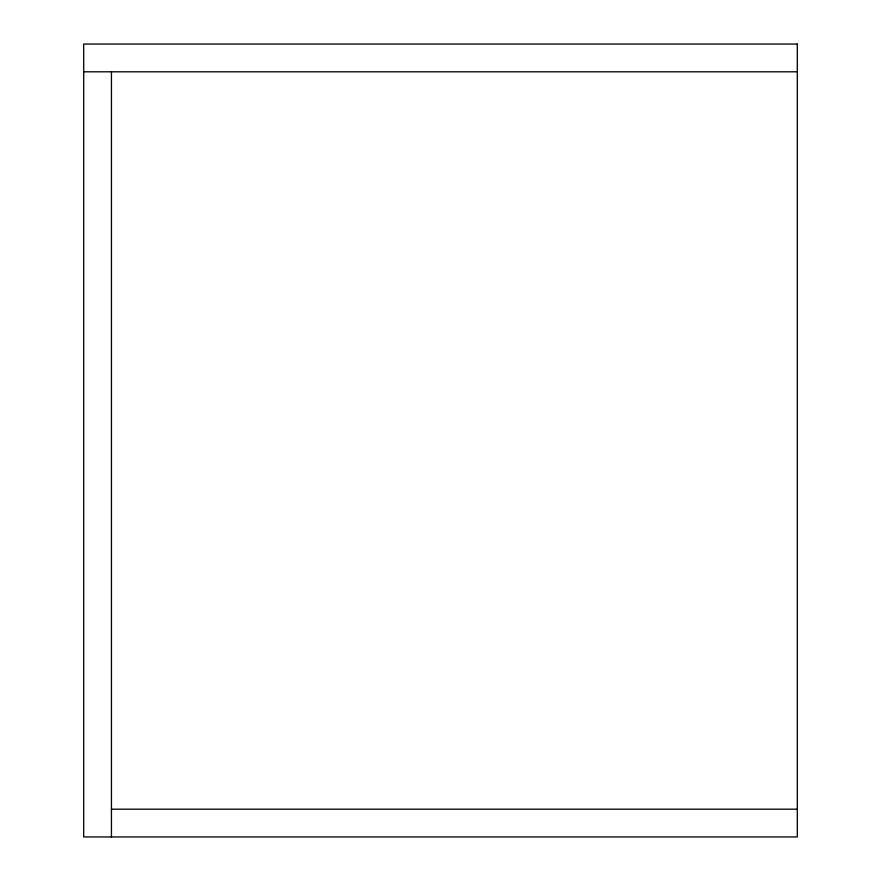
<?xml version="1.0" encoding="UTF-8"?>
<svg xmlns="http://www.w3.org/2000/svg" width="881" height="881" viewBox="0 0 881 881"><rect width="100%" height="100%" fill="white"/><g stroke="black" fill="none" stroke-linecap="round" stroke-linejoin="round"><path stroke-width="1.32" d="M83.695 71.802L797.305 71.802M111.447 809.198L797.305 809.198M111.447 71.802L111.447 836.95M797.305 44.05L83.695 44.05L83.695 836.95L797.305 836.95L797.305 44.05"/></g></svg>
